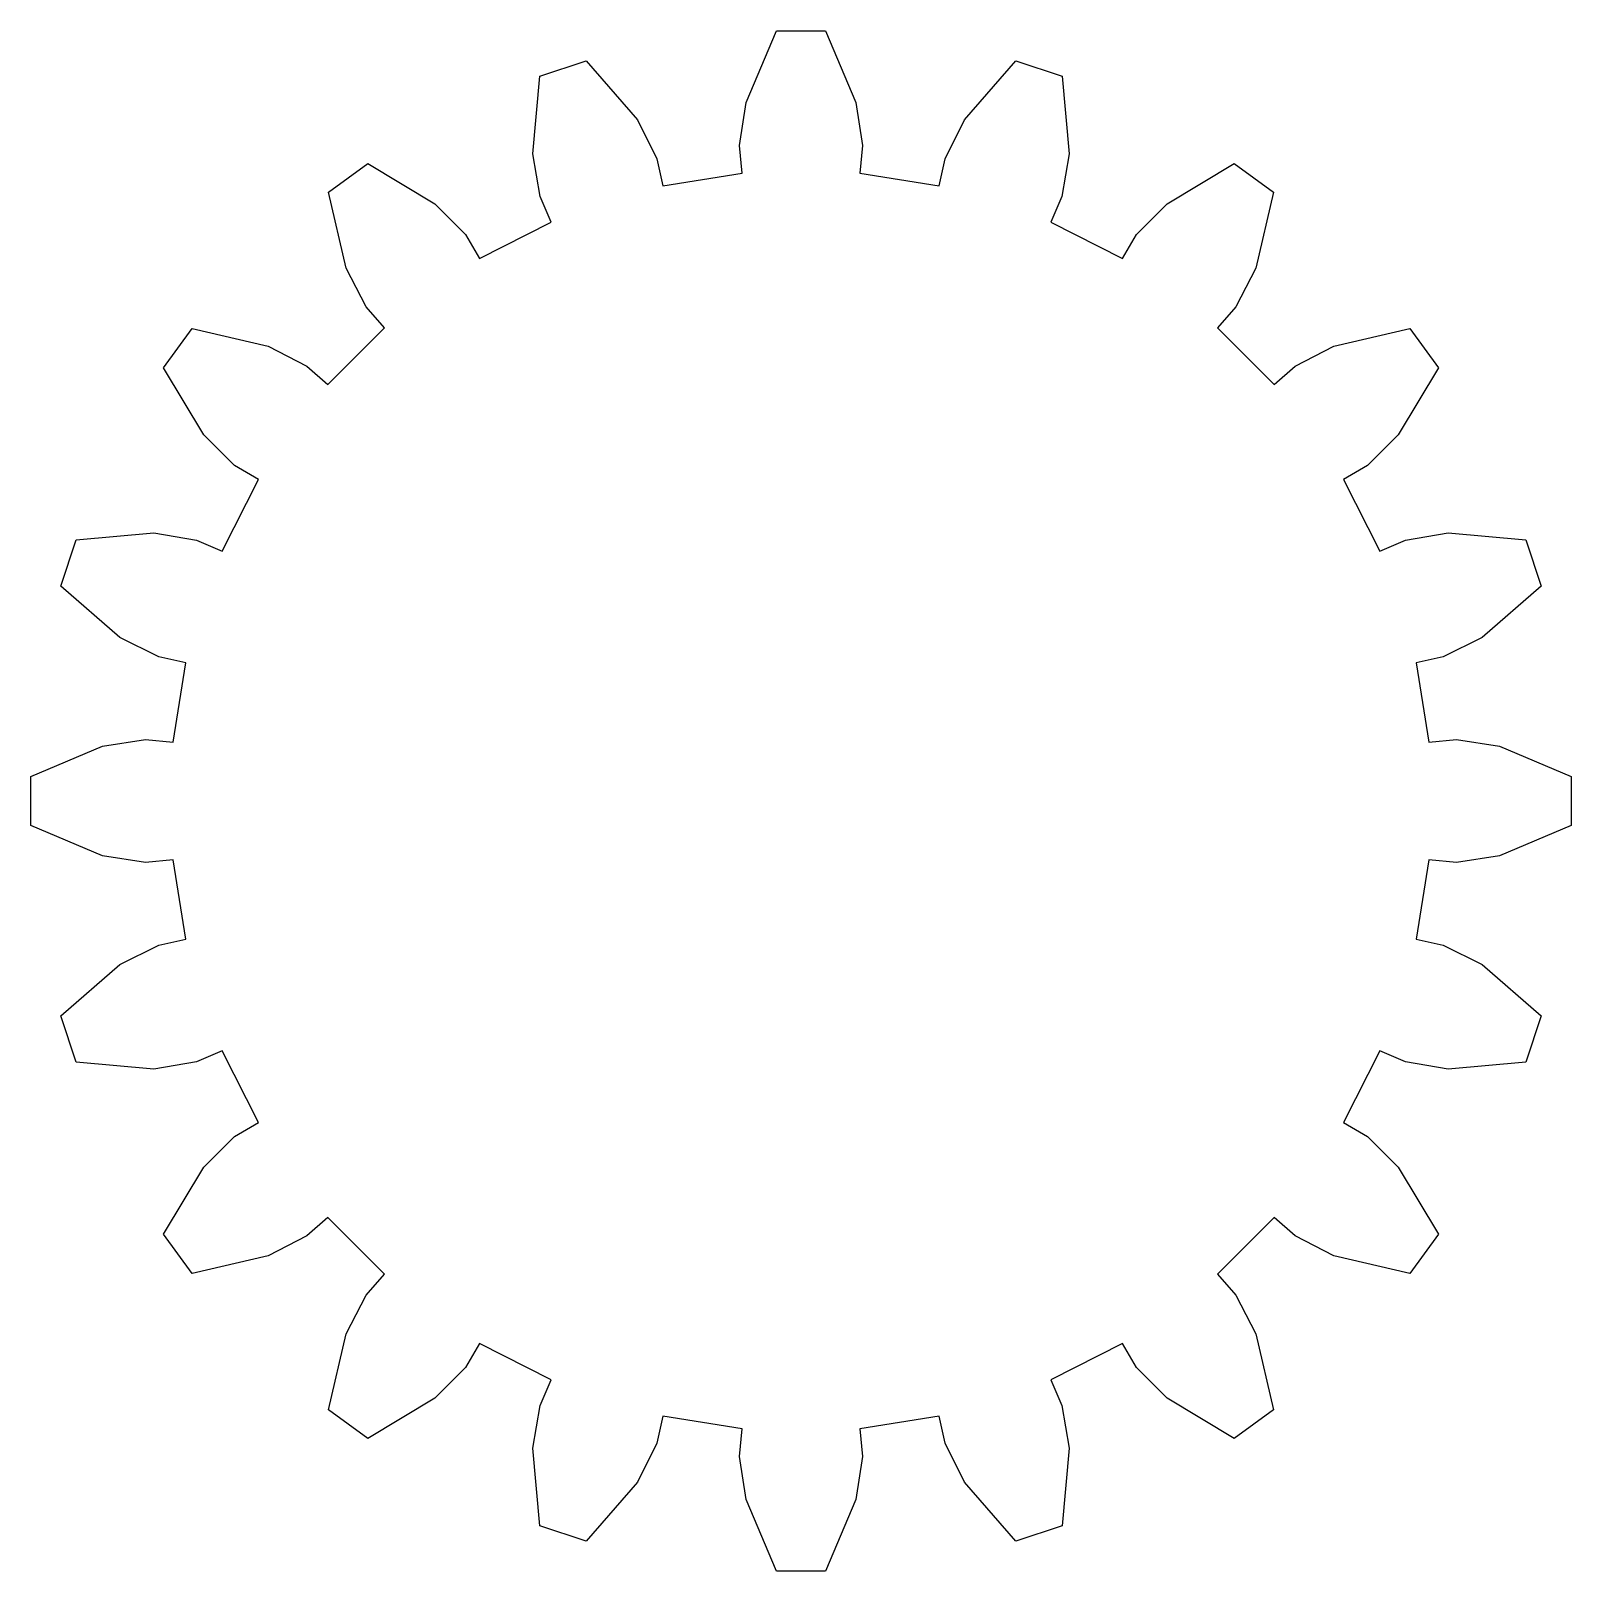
# Model space of a CAD drawing. Extents: x -5.5 to 5.5, y -5.5 to 5.5.
import ezdxf

# ---------------------------------------------------------------- set-up
doc = ezdxf.new("R2010")
doc.units = 0
doc.layers.add('Ebene_1', color=7, linetype='CONTINUOUS')

msp = doc.modelspace()

# ---------------------------------------------------------------- linework, layer by layer
at = {"layer": 'Ebene_1', "color": 7}
msp.add_lwpolyline([(4.478095, 0.419672), (4.675592, 0.438181), (4.982058, 0.392094), (5.494468, 0.1736), (5.494468, -0.173606), (4.982058, -0.392099), (4.675592, -0.438186), (4.478095, -0.419677), (4.388607, -0.984677), (4.582158, -1.028104), (4.859383, -1.166638), (5.279196, -1.532781), (5.171903, -1.862994), (4.617054, -1.91245), (4.311346, -1.861577), (4.129235, -1.782945), (3.869533, -2.292638), (4.04019, -2.39375), (4.261038, -2.611171), (4.547159, -3.089123), (4.343076, -3.370019), (3.8001, -3.245597), (3.525075, -3.102745), (3.376176, -2.971685), (2.971681, -3.37618), (3.102741, -3.52508), (3.245592, -3.800105), (3.370014, -4.343081), (3.089119, -4.547163), (2.611167, -4.261042), (2.393745, -4.040195), (2.292634, -3.869537), (1.78294, -4.129239), (1.861573, -4.31135), (1.912445, -4.617058), (1.862989, -5.171908), (1.532777, -5.2792), (1.166633, -4.859388), (1.028099, -4.582162), (0.984672, -4.388612), (0.419673, -4.478099), (0.438182, -4.675596), (0.392095, -4.982062), (0.173601, -5.494473), (-0.173605, -5.494473), (-0.392098, -4.982062), (-0.438185, -4.675596), (-0.419676, -4.478099), (-0.984676, -4.388612), (-1.028103, -4.582162), (-1.166637, -4.859388), (-1.53278, -5.2792), (-1.862993, -5.171908), (-1.912449, -4.617058), (-1.861576, -4.31135), (-1.782944, -4.129239), (-2.292637, -3.869537), (-2.393749, -4.040195), (-2.61117, -4.261042), (-3.089122, -4.547163), (-3.370018, -4.343081), (-3.245596, -3.800105), (-3.102744, -3.52508), (-2.971684, -3.37618), (-3.376179, -2.971685), (-3.525079, -3.102745), (-3.800104, -3.245597), (-4.34308, -3.370019), (-4.547162, -3.089123), (-4.261041, -2.611171), (-4.040194, -2.39375), (-3.869536, -2.292638), (-4.129238, -1.782945), (-4.311349, -1.861577), (-4.617057, -1.91245), (-5.171907, -1.862994), (-5.279199, -1.532781), (-4.859387, -1.166638), (-4.582161, -1.028104), (-4.388611, -0.984677), (-4.478098, -0.419677), (-4.675595, -0.438186), (-4.982061, -0.392099), (-5.494472, -0.173606), (-5.494472, 0.1736), (-4.982061, 0.392094), (-4.675595, 0.438181), (-4.478098, 0.419672), (-4.388611, 0.984671), (-4.582161, 1.028098), (-4.859387, 1.166632), (-5.279199, 1.532776), (-5.171907, 1.862988), (-4.617057, 1.912444), (-4.311349, 1.861572), (-4.129238, 1.782939), (-3.869536, 2.292633), (-4.040194, 2.393744), (-4.261041, 2.611166), (-4.547162, 3.089118), (-4.34308, 3.370013), (-3.800104, 3.245591), (-3.525079, 3.10274), (-3.376179, 2.97168), (-2.971684, 3.376175), (-3.102744, 3.525074), (-3.245596, 3.800099), (-3.370018, 4.343075), (-3.089122, 4.547158), (-2.61117, 4.261037), (-2.393749, 4.040189), (-2.292637, 3.869532), (-1.782944, 4.129234), (-1.861576, 4.311345), (-1.912449, 4.617053), (-1.862993, 5.171902), (-1.53278, 5.279195), (-1.166637, 4.859382), (-1.028103, 4.582157), (-0.984676, 4.388606), (-0.419676, 4.478094), (-0.438185, 4.675591), (-0.392098, 4.982057), (-0.173605, 5.494467), (0.173601, 5.494467), (0.392095, 4.982057), (0.438182, 4.675591), (0.419673, 4.478094), (0.984672, 4.388606), (1.028099, 4.582157), (1.166633, 4.859382), (1.532777, 5.279195), (1.862989, 5.171902), (1.912445, 4.617053), (1.861573, 4.311345), (1.78294, 4.129234), (2.292634, 3.869532), (2.393745, 4.040189), (2.611167, 4.261037), (3.089119, 4.547158), (3.370014, 4.343075), (3.245592, 3.800099), (3.102741, 3.525074), (2.971681, 3.376175), (3.376176, 2.97168), (3.525075, 3.10274), (3.8001, 3.245591), (4.343076, 3.370013), (4.547159, 3.089118), (4.261038, 2.611166), (4.04019, 2.393744), (3.869533, 2.292633), (4.129235, 1.782939), (4.311346, 1.861572), (4.617054, 1.912444), (5.171903, 1.862988), (5.279196, 1.532776), (4.859383, 1.166632), (4.582158, 1.028098), (4.388607, 0.984671), (4.478095, 0.419672)], close=True, dxfattribs=at)

doc.saveas('drawing.dxf')
